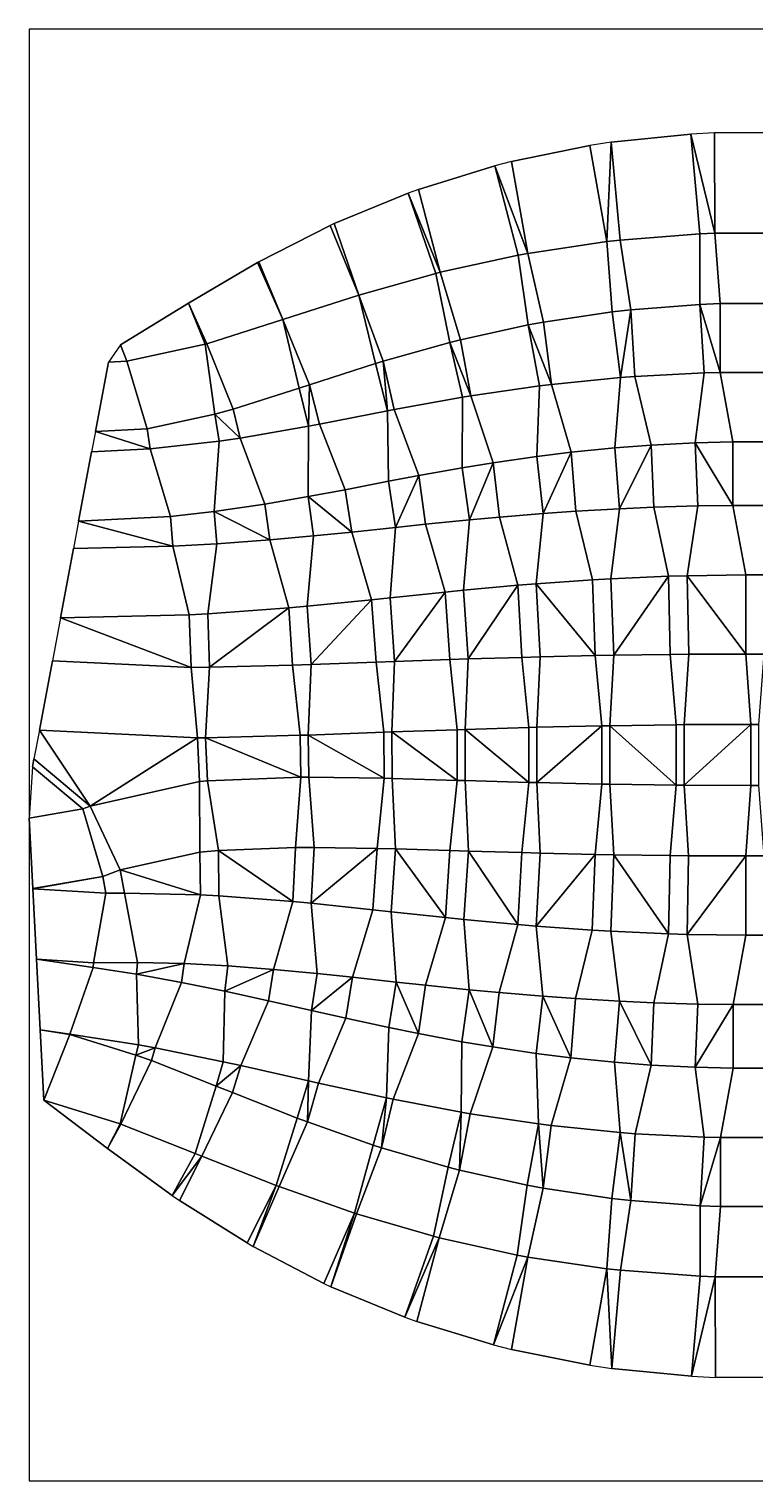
# Model space of a CAD drawing. Header units: metres. Extents: x -354 to 354, y -354 to 354.
# Drawn here: x -354 to 0, y -354 to 354 of the extents above; entities that cross this region are included whole.
import ezdxf

# ---------------------------------------------------------------- set-up
doc = ezdxf.new("R2010")
doc.units = ezdxf.units.M

msp = doc.modelspace()

# ---------------------------------------------------------------- linework, layer by layer
at = {"layer": 'ETM', "color": 5}
for points in [[(-26.950946, 254.452902), (-31.333945, 303.238485), (-70.145425, 299.229159), (-65.855546, 251.480054)], [(-70.145425, 299.229159), (-65.855546, 251.480054), (-26.950946, 254.452902), (-31.333945, 303.238485)], [(19.393894, 254.791394), (19.294463, 303.956017), (-19.723464, 303.852094), (-19.624135, 254.737497)], [(-19.723464, 303.852094), (-19.624135, 254.737497), (19.393894, 254.791394), (19.294463, 303.956017)], [(-72.28988, 250.752616), (-80.600297, 297.622214), (-118.824395, 289.790944), (-110.876278, 244.964668)], [(-118.824395, 289.790944), (-110.876278, 244.964668), (-72.28988, 250.752616), (-80.600297, 297.622214)], [(-115.592264, 244.093382), (-127.075647, 287.680554), (-164.365827, 276.197829), (-153.699532, 235.712056)], [(-164.365827, 276.197829), (-153.699532, 235.712056), (-115.592264, 244.093382), (-127.075647, 287.680554)], [(-155.850128, 235.173658), (-169.383432, 274.397259), (-205.466263, 259.55004), (-193.411423, 224.611472)], [(-205.466263, 259.55004), (-193.411423, 224.611472), (-155.850128, 235.173658), (-169.383432, 274.397259)], [(-193.411423, 224.611472), (-207.474253, 258.626129), (-242.224161, 240.881993), (-230.546283, 212.63597)], [(-242.224161, 240.881993), (-230.546283, 212.63597), (-193.411423, 224.611472), (-207.474253, 258.626129)], [(-65.855546, 251.480054), (-72.28988, 250.752616), (-69.737958, 216.405777), (-60.674863, 217.430411)], [(-69.737958, 216.405777), (-60.674863, 217.430411), (-65.855546, 251.480054), (-72.28988, 250.752616)], [(-26.897964, 220.011431), (-17.005368, 220.395689), (-19.624135, 254.737497), (-26.950946, 254.452902)], [(-19.624135, 254.737497), (-26.950946, 254.452902), (-26.897964, 220.011431), (-17.005368, 220.395689)], [(-110.876278, 244.964668), (-115.592264, 244.093382), (-110.725965, 209.997387), (-103.238594, 211.380691)], [(-110.725965, 209.997387), (-103.238594, 211.380691), (-110.876278, 244.964668), (-115.592264, 244.093382)], [(-230.546283, 212.63597), (-243.00573, 240.452224), (-276.603727, 220.613238), (-267.718127, 200.775753)], [(-276.603727, 220.613238), (-267.718127, 200.775753), (-230.546283, 212.63597), (-243.00573, 240.452224)], [(-153.699532, 235.712056), (-155.850128, 235.173658), (-149.028161, 201.414533), (-143.810621, 202.720737)], [(-149.028161, 201.414533), (-143.810621, 202.720737), (-153.699532, 235.712056), (-155.850128, 235.173658)], [(-268.556064, 200.551505), (-276.603727, 220.613238), (-309.89082, 200.256959), (-306.683037, 192.260391)], [(-309.89082, 200.256959), (-306.683037, 192.260391), (-268.556064, 200.551505), (-276.603727, 220.613238)], [(-193.411423, 224.611472), (-193.411423, 224.611472), (-185.317294, 191.134573), (-181.638807, 192.244464)], [(-185.317294, 191.134573), (-181.638807, 192.244464), (-193.411423, 224.611472), (-193.411423, 224.611472)], [(-60.674863, 217.430411), (-58.586476, 184.874389), (-24.75664, 186.630171), (-26.897964, 220.011431)], [(-24.75664, 186.630171), (-26.897964, 220.011431), (-60.674863, 217.430411), (-58.586476, 184.874389)], [(-17.005368, 220.395689), (-16.973176, 186.83411), (16.902228, 186.852303), (16.87001, 220.442482)], [(16.902228, 186.852303), (16.87001, 220.442482), (-17.005368, 220.395689), (-16.973176, 186.83411)], [(-103.238594, 211.380691), (-99.417553, 180.9235), (-65.713807, 184.329616), (-69.737958, 216.405777)], [(-65.713807, 184.329616), (-69.737958, 216.405777), (-103.238594, 211.380691), (-99.417553, 180.9235)], [(-230.546283, 212.63597), (-230.546283, 212.63597), (-222.556071, 179.134116), (-217.557709, 180.737464)], [(-222.556071, 179.134116), (-217.557709, 180.737464), (-230.546283, 212.63597), (-230.546283, 212.63597)], [(-143.810621, 202.720737), (-138.815972, 175.330742), (-105.292376, 180.20031), (-110.725965, 209.997387)], [(-105.292376, 180.20031), (-110.725965, 209.997387), (-143.810621, 202.720737), (-138.815972, 175.330742)], [(-267.718127, 200.775753), (-268.556064, 200.551505), (-263.770467, 166.444092), (-254.828593, 168.8371)], [(-263.770467, 166.444092), (-254.828593, 168.8371), (-267.718127, 200.775753), (-268.556064, 200.551505)], [(-181.638807, 192.244464), (-176.224122, 168.683583), (-142.881952, 174.670575), (-149.028161, 201.414533)], [(-142.881952, 174.670575), (-149.028161, 201.414533), (-181.638807, 192.244464), (-176.224122, 168.683583)], [(-306.683037, 192.260391), (-315.728346, 191.793093), (-322.084799, 157.943231), (-296.872234, 159.245761)], [(-322.084799, 157.943231), (-296.872234, 159.245761), (-306.683037, 192.260391), (-315.728346, 191.793093)], [(-217.557709, 180.737464), (-212.624233, 161.604124), (-179.376103, 168.093049), (-185.317294, 191.134573)], [(-179.376103, 168.093049), (-185.317294, 191.134573), (-217.557709, 180.737464), (-212.624233, 161.604124)], [(-58.586476, 184.874389), (-65.713807, 184.329616), (-68.483765, 149.999675), (-50.631201, 151.364225)], [(-68.483765, 149.999675), (-50.631201, 151.364225), (-58.586476, 184.874389), (-65.713807, 184.329616)], [(-29.200135, 152.476505), (-10.747247, 152.96), (-16.973176, 186.83411), (-24.75664, 186.630171)], [(-16.973176, 186.83411), (-24.75664, 186.630171), (-29.200135, 152.476505), (-10.747247, 152.96)], [(-254.828593, 168.8371), (-251.327383, 154.677044), (-217.974924, 160.606436), (-222.556071, 179.134116)], [(-217.974924, 160.606436), (-222.556071, 179.134116), (-254.828593, 168.8371), (-251.327383, 154.677044)], [(-99.417553, 180.9235), (-105.292376, 180.20031), (-106.565783, 145.78235), (-89.834956, 147.841914)], [(-106.565783, 145.78235), (-89.834956, 147.841914), (-99.417553, 180.9235), (-105.292376, 180.20031)], [(-138.815972, 175.330742), (-142.881952, 174.670575), (-143.004621, 140.229286), (-127.802848, 142.697499)], [(-143.004621, 140.229286), (-127.802848, 142.697499), (-138.815972, 175.330742), (-142.881952, 174.670575)], [(-296.872234, 159.245761), (-295.278848, 149.490589), (-261.607028, 153.198891), (-263.770467, 166.444092)], [(-261.607028, 153.198891), (-263.770467, 166.444092), (-296.872234, 159.245761), (-295.278848, 149.490589)], [(-176.224122, 168.683583), (-179.376103, 168.093049), (-178.979578, 133.653823), (-164.126752, 136.43655)], [(-178.979578, 133.653823), (-164.126752, 136.43655), (-176.224122, 168.683583), (-179.376103, 168.093049)], [(-212.624233, 161.604124), (-217.974924, 160.606436), (-218.157078, 126.165411), (-200.042137, 129.543115)], [(-218.157078, 126.165411), (-200.042137, 129.543115), (-212.624233, 161.604124), (-217.974924, 160.606436)], [(-295.278848, 149.490589), (-323.955846, 147.979392), (-330.312299, 114.129531), (-285.399895, 116.496289)], [(-330.312299, 114.129531), (-285.399895, 116.496289), (-295.278848, 149.490589), (-323.955846, 147.979392)], [(-251.327383, 154.677044), (-261.607028, 153.198891), (-264.068932, 118.845483), (-239.285727, 122.409164)], [(-264.068932, 118.845483), (-239.285727, 122.409164), (-251.327383, 154.677044), (-261.607028, 153.198891)], [(-89.834956, 147.841914), (-87.542843, 118.99825), (-66.118836, 120.239695), (-68.483765, 149.999675)], [(-66.118836, 120.239695), (-68.483765, 149.999675), (-89.834956, 147.841914), (-87.542843, 118.99825)], [(-50.631201, 151.364225), (-49.388353, 120.974432), (-27.938031, 121.615868), (-29.200135, 152.476505)], [(-27.938031, 121.615868), (-29.200135, 152.476505), (-50.631201, 151.364225), (-49.388353, 120.974432)], [(-10.747247, 152.96), (-10.736888, 121.874112), (10.723049, 121.87689), (10.712687, 152.971524)], [(10.723049, 121.87689), (10.712687, 152.971524), (-10.747247, 152.96), (-10.736888, 121.874112)], [(-127.802848, 142.697499), (-124.782589, 116.1266), (-103.394955, 117.88681), (-106.565783, 145.78235)], [(-103.394955, 117.88681), (-106.565783, 145.78235), (-127.802848, 142.697499), (-124.782589, 116.1266)], [(-164.126752, 136.43655), (-160.80925, 112.656958), (-139.455579, 114.790041), (-143.004621, 140.229286)], [(-139.455579, 114.790041), (-143.004621, 140.229286), (-164.126752, 136.43655), (-160.80925, 112.656958)], [(-200.042137, 129.543115), (-196.938477, 108.878193), (-175.597638, 111.136041), (-178.979578, 133.653823)], [(-175.597638, 111.136041), (-178.979578, 133.653823), (-200.042137, 129.543115), (-196.938477, 108.878193)], [(-239.285727, 122.409164), (-236.941389, 105.046583), (-215.573148, 107.02837), (-218.157078, 126.165411)], [(-215.573148, 107.02837), (-218.157078, 126.165411), (-239.285727, 122.409164), (-236.941389, 105.046583)], [(-49.388353, 120.974432), (-66.118836, 120.239695), (-70.356391, 86.059863), (-42.170802, 87.297663)], [(-70.356391, 86.059863), (-42.170802, 87.297663), (-49.388353, 120.974432), (-66.118836, 120.239695)], [(-33.130391, 87.568002), (-4.524764, 87.997464), (-10.736888, 121.874112), (-27.938031, 121.615868)], [(-10.736888, 121.874112), (-27.938031, 121.615868), (-33.130391, 87.568002), (-4.524764, 87.997464)], [(-285.399895, 116.496289), (-284.219449, 102.023535), (-262.789739, 103.162043), (-264.068932, 118.845483)], [(-262.789739, 103.162043), (-264.068932, 118.845483), (-285.399895, 116.496289), (-284.219449, 102.023535)], [(-124.782589, 116.1266), (-139.455579, 114.790041), (-142.265214, 80.463321), (-115.817035, 82.872478)], [(-142.265214, 80.463321), (-115.817035, 82.872478), (-124.782589, 116.1266), (-139.455579, 114.790041)], [(-87.542843, 118.99825), (-103.394955, 117.88681), (-106.803042, 83.614333), (-79.385711, 85.536647)], [(-106.803042, 83.614333), (-79.385711, 85.536647), (-87.542843, 118.99825), (-103.394955, 117.88681)], [(-196.938477, 108.878193), (-215.573148, 107.02837), (-218.625836, 72.722412), (-187.200872, 75.841899)], [(-218.625836, 72.722412), (-187.200872, 75.841899), (-196.938477, 108.878193), (-215.573148, 107.02837)], [(-160.80925, 112.656958), (-175.597638, 111.136041), (-178.206603, 76.793486), (-151.26489, 79.564315)], [(-178.206603, 76.793486), (-151.26489, 79.564315), (-160.80925, 112.656958), (-175.597638, 111.136041)], [(-284.219449, 102.023535), (-332.807759, 100.840519), (-339.164212, 66.990657), (-276.223169, 68.523129)], [(-339.164212, 66.990657), (-276.223169, 68.523129), (-284.219449, 102.023535), (-332.807759, 100.840519)], [(-236.941389, 105.046583), (-262.789739, 103.162043), (-267.191445, 69.002962), (-227.631655, 71.88717)], [(-267.191445, 69.002962), (-227.631655, 71.88717), (-236.941389, 105.046583), (-262.789739, 103.162043)], [(-79.385711, 85.536647), (-77.96628, 48.532714), (-68.923412, 48.702727), (-70.356391, 86.059863)], [(-68.923412, 48.702727), (-70.356391, 86.059863), (-79.385711, 85.536647), (-77.96628, 48.532714)], [(-42.170802, 87.297663), (-41.414152, 49.094915), (-32.370126, 49.18276), (-33.130391, 87.568002)], [(-32.370126, 49.18276), (-33.130391, 87.568002), (-42.170802, 87.297663), (-41.414152, 49.094915)], [(-4.524764, 87.997464), (-4.52226, 49.318002), (4.522204, 49.318002), (4.5197, 87.998634)], [(4.522204, 49.318002), (4.5197, 87.998634), (-4.524764, 87.997464), (-4.52226, 49.318002)], [(-151.26489, 79.564315), (-149.075563, 46.596813), (-140.036038, 46.895766), (-142.265214, 80.463321)], [(-140.036038, 46.895766), (-142.265214, 80.463321), (-151.26489, 79.564315), (-149.075563, 46.596813)], [(-115.817035, 82.872478), (-113.899087, 47.677856), (-104.857858, 47.919929), (-106.803042, 83.614333)], [(-104.857858, 47.919929), (-106.803042, 83.614333), (-115.817035, 82.872478), (-113.899087, 47.677856)], [(-227.631655, 71.88717), (-225.83533, 43.852146), (-216.796558, 44.173099), (-218.625836, 72.722412)], [(-216.796558, 44.173099), (-218.625836, 72.722412), (-227.631655, 71.88717), (-225.83533, 43.852146)], [(-187.200872, 75.841899), (-185.026528, 45.322659), (-175.988199, 45.655804), (-178.206603, 76.793486)], [(-175.988199, 45.655804), (-178.206603, 76.793486), (-187.200872, 75.841899), (-185.026528, 45.322659)], [(-276.223169, 68.523129), (-275.350152, 42.708169), (-266.306646, 42.839609), (-267.191445, 69.002962)], [(-266.306646, 42.839609), (-267.191445, 69.002962), (-276.223169, 68.523129), (-275.350152, 42.708169)], [(-275.350152, 42.708169), (-343.110527, 45.975443), (-349.466979, 12.125583), (-272.279966, 8.403775)], [(-349.466979, 12.125583), (-272.279966, 8.403775), (-275.350152, 42.708169), (-343.110527, 45.975443)], [(-225.83533, 43.852146), (-266.306646, 42.839609), (-268.378573, 8.460478), (-222.046835, 9.619634)], [(-268.378573, 8.460478), (-222.046835, 9.619634), (-225.83533, 43.852146), (-266.306646, 42.839609)], [(-185.026528, 45.322659), (-216.796558, 44.173099), (-218.147485, 9.758094), (-181.19186, 11.095288)], [(-218.147485, 9.758094), (-181.19186, 11.095288), (-185.026528, 45.322659), (-216.796558, 44.173099)], [(-149.075563, 46.596813), (-175.988199, 45.655804), (-177.2927, 11.239008), (-145.370399, 12.355182)], [(-177.2927, 11.239008), (-145.370399, 12.355182), (-149.075563, 46.596813), (-175.988199, 45.655804)], [(-113.899087, 47.677856), (-140.036038, 46.895766), (-141.470722, 12.484151), (-110.40943, 13.413591)], [(-141.470722, 12.484151), (-110.40943, 13.413591), (-113.899087, 47.677856), (-140.036038, 46.895766)], [(-77.96628, 48.532714), (-104.857858, 47.919929), (-106.50902, 13.518022), (-74.749797, 14.241727)], [(-106.50902, 13.518022), (-74.749797, 14.241727), (-77.96628, 48.532714), (-104.857858, 47.919929)], [(-41.414152, 49.094915), (-68.923412, 48.702727), (-70.848679, 14.315071), (-38.509366, 14.776119)], [(-70.848679, 14.315071), (-38.509366, 14.776119), (-41.414152, 49.094915), (-68.923412, 48.702727)], [(-34.607748, 14.814016), (-1.95093, 14.972612), (-4.52226, 49.318002), (-32.370126, 49.18276)], [(-4.52226, 49.318002), (-32.370126, 49.18276), (-34.607748, 14.814016), (-1.95093, 14.972612)], [(-70.853958, -14.304363), (-70.848679, 14.315071), (-74.749797, 14.241727), (-74.755049, -14.229579)], [(-74.749797, 14.241727), (-74.755049, -14.229579), (-70.853958, -14.304363), (-70.848679, 14.315071)], [(-34.609665, -14.811921), (-34.607748, 14.814016), (-38.509366, 14.776119), (-38.511278, -14.77352)], [(-38.509366, 14.776119), (-38.511278, -14.77352), (-34.609665, -14.811921), (-34.607748, 14.814016)], [(1.950876, -14.97264), (1.950876, 14.972612), (-1.95093, 14.972612), (-1.95093, -14.97264)], [(-1.95093, 14.972612), (-1.95093, -14.97264), (1.950876, -14.97264), (1.950876, 14.972612)], [(-267.376599, -12.620216), (-268.378573, 8.460478), (-272.279966, 8.403775), (-271.265783, -12.933802)], [(-272.279966, 8.403775), (-271.265783, -12.933802), (-267.376599, -12.620216), (-268.378573, 8.460478)], [(-217.801411, -10.832252), (-218.147485, 9.758094), (-222.046835, 9.619634), (-221.703212, -10.824911)], [(-222.046835, 9.619634), (-221.703212, -10.824911), (-217.801411, -10.832252), (-218.147485, 9.758094)], [(-177.176347, -11.458835), (-177.2927, 11.239008), (-181.19186, 11.095288), (-181.076776, -11.355096)], [(-181.19186, 11.095288), (-181.076776, -11.355096), (-177.176347, -11.458835), (-177.2927, 11.239008)], [(-141.444183, -12.495346), (-141.470722, 12.484151), (-145.370399, 12.355182), (-145.344125, -12.374663)], [(-145.370399, 12.355182), (-145.344125, -12.374663), (-141.444183, -12.495346), (-141.470722, 12.484151)], [(-106.510826, -13.497966), (-106.50902, 13.518022), (-110.40943, 13.413591), (-110.411221, -13.393014)], [(-110.40943, 13.413591), (-110.411221, -13.393014), (-106.510826, -13.497966), (-106.50902, 13.518022)], [(-324.598762, -24.937366), (-352.102498, -1.90928), (-352.822607, -5.74406), (-328.247275, -26.320277)], [(-352.822607, -5.74406), (-328.247275, -26.320277), (-324.598762, -24.937366), (-352.102498, -1.90928)], [(-271.265783, -12.933802), (-324.598762, -24.937366), (-310.021369, -56.141812), (-271.068477, -47.37475)], [(-310.021369, -56.141812), (-271.068477, -47.37475), (-271.265783, -12.933802), (-324.598762, -24.937366)], [(-221.703212, -10.824911), (-267.376599, -12.620216), (-262.053272, -46.647853), (-224.339161, -45.165407)], [(-262.053272, -46.647853), (-224.339161, -45.165407), (-221.703212, -10.824911), (-267.376599, -12.620216)], [(-181.076776, -11.355096), (-217.801411, -10.832252), (-215.294708, -45.182425), (-184.560344, -45.619986)], [(-215.294708, -45.182425), (-184.560344, -45.619986), (-181.076776, -11.355096), (-217.801411, -10.832252)], [(-145.344125, -12.374663), (-177.176347, -11.458835), (-175.519073, -45.860453), (-148.976524, -46.624095)], [(-175.519073, -45.860453), (-148.976524, -46.624095), (-145.344125, -12.374663), (-177.176347, -11.458835)], [(-110.411221, -13.393014), (-141.444183, -12.495346), (-139.936382, -46.903839), (-113.905458, -47.656817)], [(-139.936382, -46.903839), (-113.905458, -47.656817), (-110.411221, -13.393014), (-141.444183, -12.495346)], [(-74.755049, -14.229579), (-106.510826, -13.497966), (-104.864263, -47.900099), (-77.984187, -48.519382)], [(-104.864263, -47.900099), (-77.984187, -48.519382), (-74.755049, -14.229579), (-106.510826, -13.497966)], [(-38.511278, -14.77352), (-70.853958, -14.304363), (-68.941379, -48.692732), (-41.420506, -49.091945)], [(-68.941379, -48.692732), (-41.420506, -49.091945), (-38.511278, -14.77352), (-70.853958, -14.304363)], [(-32.376491, -49.18096), (-4.52226, -49.318035), (-1.95093, -14.97264), (-34.609665, -14.811921)], [(-1.95093, -14.97264), (-34.609665, -14.811921), (-32.376491, -49.18096), (-4.52226, -49.318035)], [(-328.247275, -26.320277), (-354.495944, -30.825538), (-352.692469, -65.219802), (-318.478694, -59.347429)], [(-352.692469, -65.219802), (-318.478694, -59.347429), (-328.247275, -26.320277), (-354.495944, -30.825538)], [(-271.068477, -47.37475), (-270.781721, -68.361168), (-261.750021, -68.841475), (-262.053272, -46.647853)], [(-261.750021, -68.841475), (-262.053272, -46.647853), (-271.068477, -47.37475), (-270.781721, -68.361168)], [(-224.339161, -45.165407), (-225.643426, -71.55484), (-216.641373, -72.429748), (-215.294708, -45.182425)], [(-216.641373, -72.429748), (-215.294708, -45.182425), (-224.339161, -45.165407), (-225.643426, -71.55484)], [(-184.560344, -45.619986), (-186.613628, -75.55291), (-177.624209, -76.54928), (-175.519073, -45.860453)], [(-177.624209, -76.54928), (-175.519073, -45.860453), (-184.560344, -45.619986), (-186.613628, -75.55291)], [(-148.976524, -46.624095), (-151.178817, -79.385695), (-142.182567, -80.318389), (-139.936382, -46.903839)], [(-142.182567, -80.318389), (-139.936382, -46.903839), (-148.976524, -46.624095), (-151.178817, -79.385695)], [(-113.905458, -47.656817), (-115.86066, -82.794371), (-106.848289, -83.555666), (-104.864263, -47.900099)], [(-106.848289, -83.555666), (-104.864263, -47.900099), (-113.905458, -47.656817), (-115.86066, -82.794371)], [(-77.984187, -48.519382), (-79.42595, -85.519681), (-70.397072, -86.050517), (-68.941379, -48.692732)], [(-70.397072, -86.050517), (-68.941379, -48.692732), (-77.984187, -48.519382), (-79.42595, -85.519681)], [(-41.420506, -49.091945), (-42.18014, -87.301896), (-33.139734, -87.572409), (-32.376491, -49.18096)], [(-33.139734, -87.572409), (-32.376491, -49.18096), (-41.420506, -49.091945), (-42.18014, -87.301896)], [(-4.52226, -49.318035), (-4.519756, -87.998658), (4.524709, -87.997487), (4.522205, -49.318035)], [(4.524709, -87.997487), (4.522205, -49.318035), (-4.52226, -49.318035), (-4.519756, -87.998658)], [(-318.478694, -59.347429), (-316.953405, -67.538183), (-307.9091, -67.484632), (-310.021369, -56.141812)], [(-307.9091, -67.484632), (-310.021369, -56.141812), (-318.478694, -59.347429), (-316.953405, -67.538183)], [(-316.953405, -67.538183), (-352.686206, -65.339236), (-350.882731, -99.733489), (-322.96045, -101.451788)], [(-350.882731, -99.733489), (-322.96045, -101.451788), (-316.953405, -67.538183), (-352.686206, -65.339236)], [(-270.781721, -68.361168), (-307.9091, -67.484632), (-301.500895, -101.324727), (-278.779751, -101.861148)], [(-301.500895, -101.324727), (-278.779751, -101.861148), (-270.781721, -68.361168), (-307.9091, -67.484632)], [(-225.643426, -71.55484), (-261.750021, -68.841475), (-257.350101, -103.000776), (-235.099155, -104.672907)], [(-257.350101, -103.000776), (-235.099155, -104.672907), (-225.643426, -71.55484), (-261.750021, -68.841475)], [(-186.613628, -75.55291), (-216.641373, -72.429748), (-213.739854, -106.748814), (-196.515637, -108.540292)], [(-213.739854, -106.748814), (-196.515637, -108.540292), (-186.613628, -75.55291), (-216.641373, -72.429748)], [(-151.178817, -79.385695), (-177.624209, -76.54928), (-175.186309, -110.904393), (-160.847005, -112.442363)], [(-175.186309, -110.904393), (-160.847005, -112.442363), (-151.178817, -79.385695), (-177.624209, -76.54928)], [(-115.86066, -82.794371), (-142.182567, -80.318389), (-139.501473, -114.655379), (-124.897915, -116.029069)], [(-139.501473, -114.655379), (-124.897915, -116.029069), (-115.86066, -82.794371), (-142.182567, -80.318389)], [(-79.42595, -85.519681), (-106.848289, -83.555666), (-103.514131, -117.835406), (-87.611316, -118.974381)], [(-103.514131, -117.835406), (-87.611316, -118.974381), (-79.42595, -85.519681), (-106.848289, -83.555666)], [(-42.18014, -87.301896), (-70.397072, -86.050517), (-66.188363, -120.233904), (-49.398341, -120.978517)], [(-66.188363, -120.233904), (-49.398341, -120.978517), (-42.18014, -87.301896), (-70.397072, -86.050517)], [(-27.948033, -121.620366), (-10.72311, -121.876904), (-4.519756, -87.998658), (-33.139734, -87.572409)], [(-4.519756, -87.998658), (-33.139734, -87.572409), (-27.948033, -121.620366), (-10.72311, -121.876904)], [(-323.133911, -103.7491), (-350.881279, -99.761181), (-349.077805, -134.155434), (-334.550754, -136.243296)], [(-349.077805, -134.155434), (-334.550754, -136.243296), (-323.133911, -103.7491), (-350.881279, -99.761181)], [(-322.96045, -101.451788), (-323.133911, -103.7491), (-301.936736, -107.096996), (-301.500895, -101.324727)], [(-301.936736, -107.096996), (-301.500895, -101.324727), (-322.96045, -101.451788), (-323.133911, -103.7491)], [(-278.779751, -101.861148), (-279.96228, -111.080439), (-258.938733, -115.386148), (-257.350101, -103.000776)], [(-258.938733, -115.386148), (-257.350101, -103.000776), (-278.779751, -101.861148), (-279.96228, -111.080439)], [(-235.099155, -104.672907), (-237.56317, -119.988626), (-216.630554, -124.716702), (-213.739854, -106.748814)], [(-216.630554, -124.716702), (-213.739854, -106.748814), (-235.099155, -104.672907), (-237.56317, -119.988626)], [(-279.96228, -111.080439), (-301.936736, -107.096996), (-301.090127, -141.528093), (-292.840932, -143.023475)], [(-301.090127, -141.528093), (-292.840932, -143.023475), (-279.96228, -111.080439), (-301.936736, -107.096996)], [(-196.515637, -108.540292), (-199.782467, -128.456946), (-178.815542, -133.030488), (-175.186309, -110.904393)], [(-178.815542, -133.030488), (-175.186309, -110.904393), (-196.515637, -108.540292), (-199.782467, -128.456946)], [(-160.847005, -112.442363), (-164.297086, -135.991666), (-143.213794, -139.994667), (-139.501473, -114.655379)], [(-143.213794, -139.994667), (-139.501473, -114.655379), (-160.847005, -112.442363), (-164.297086, -135.991666)], [(-237.56317, -119.988626), (-258.938733, -115.386148), (-259.654383, -149.820214), (-251.082282, -151.665915)], [(-259.654383, -149.820214), (-251.082282, -151.665915), (-237.56317, -119.988626), (-258.938733, -115.386148)], [(-124.897915, -116.029069), (-127.996732, -142.573795), (-106.771882, -145.741568), (-103.514131, -117.835406)], [(-106.771882, -145.741568), (-103.514131, -117.835406), (-124.897915, -116.029069), (-127.996732, -142.573795)], [(-87.611316, -118.974381), (-89.930712, -147.855211), (-68.58132, -150.030701), (-66.188363, -120.233904)], [(-68.58132, -150.030701), (-66.188363, -120.233904), (-87.611316, -118.974381), (-89.930712, -147.855211)], [(-199.782467, -128.456946), (-216.630554, -124.716702), (-218.03927, -159.129381), (-213.067544, -160.233095)], [(-218.03927, -159.129381), (-213.067544, -160.233095), (-199.782467, -128.456946), (-216.630554, -124.716702)], [(-49.398341, -120.978517), (-50.633245, -151.404294), (-29.201476, -152.502918), (-27.948033, -121.620366)], [(-29.201476, -152.502918), (-27.948033, -121.620366), (-49.398341, -120.978517), (-50.633245, -151.404294)], [(-10.72311, -121.876904), (-10.712751, -152.971522), (10.747182, -152.96), (10.736827, -121.874129)], [(10.747182, -152.96), (10.736827, -121.874129), (-10.72311, -121.876904), (-10.712751, -152.971522)], [(-334.615077, -136.519068), (-349.077805, -134.155434), (-347.274329, -168.549696), (-347.274329, -168.549696)], [(-347.274329, -168.549696), (-347.274329, -168.549696), (-334.615077, -136.519068), (-349.077805, -134.155434)], [(-164.297086, -135.991666), (-178.815542, -133.030488), (-179.970378, -167.452624), (-176.715152, -168.116558)], [(-179.970378, -167.452624), (-176.715152, -168.116558), (-164.297086, -135.991666), (-178.815542, -133.030488)], [(-334.550754, -136.243296), (-334.615077, -136.519068), (-302.26928, -146.583461), (-301.090127, -141.528093)], [(-302.26928, -146.583461), (-301.090127, -141.528093), (-334.550754, -136.243296), (-334.615077, -136.519068)], [(-127.996732, -142.573795), (-143.213794, -139.994667), (-143.434293, -174.435462), (-139.137226, -175.163769)], [(-143.434293, -174.435462), (-139.137226, -175.163769), (-127.996732, -142.573795), (-143.213794, -139.994667)], [(-294.693782, -149.25372), (-302.26928, -146.583461), (-310.018084, -180.141974), (-309.700981, -180.253748)], [(-310.018084, -180.141974), (-309.700981, -180.253748), (-294.693782, -149.25372), (-302.26928, -146.583461)], [(-292.840932, -143.023475), (-294.693782, -149.25372), (-263.186403, -161.696699), (-259.654383, -149.820214)], [(-263.186403, -161.696699), (-259.654383, -149.820214), (-292.840932, -143.023475), (-294.693782, -149.25372)], [(-89.930712, -147.855211), (-106.771882, -145.741568), (-105.632908, -180.164235), (-99.540772, -180.928825)], [(-105.632908, -180.164235), (-99.540772, -180.928825), (-89.930712, -147.855211), (-106.771882, -145.741568)], [(-251.082282, -151.665915), (-255.144558, -164.866981), (-223.622119, -177.27181), (-218.03927, -159.129381)], [(-223.622119, -177.27181), (-218.03927, -159.129381), (-251.082282, -151.665915), (-255.144558, -164.866981)], [(-50.633245, -151.404294), (-68.58132, -150.030701), (-65.839869, -184.362923), (-58.567163, -184.919514)], [(-65.839869, -184.362923), (-58.567163, -184.919514), (-50.633245, -151.404294), (-68.58132, -150.030701)], [(-24.736218, -186.653739), (-16.902297, -186.852293), (-10.712751, -152.971522), (-29.201476, -152.502918)], [(-10.712751, -152.971522), (-29.201476, -152.502918), (-24.736218, -186.653739), (-16.902297, -186.852293)], [(-255.144558, -164.866981), (-263.186403, -161.696699), (-273.410438, -194.585709), (-270.114216, -195.885156)], [(-273.410438, -194.585709), (-270.114216, -195.885156), (-255.144558, -164.866981), (-263.186403, -161.696699)], [(-213.067544, -160.233095), (-218.456104, -179.198096), (-186.507542, -190.460128), (-179.970378, -167.452624)], [(-186.507542, -190.460128), (-179.970378, -167.452624), (-213.067544, -160.233095), (-218.456104, -179.198096)], [(-347.274329, -168.549696), (-347.274329, -168.549696), (-316.24836, -192.209746), (-310.018084, -180.141974)], [(-316.24836, -192.209746), (-310.018084, -180.141974), (-347.274329, -168.549696), (-347.274329, -168.549696)], [(-176.715152, -168.116558), (-182.405297, -191.781446), (-149.889715, -201.283081), (-143.434293, -174.435462)], [(-149.889715, -201.283081), (-143.434293, -174.435462), (-176.715152, -168.116558), (-182.405297, -191.781446)], [(-139.137226, -175.163769), (-144.258022, -202.731494), (-111.192928, -210.096516), (-105.632908, -180.164235)], [(-111.192928, -210.096516), (-105.632908, -180.164235), (-139.137226, -175.163769), (-144.258022, -202.731494)], [(-309.700981, -180.253748), (-316.24836, -192.209746), (-284.626968, -215.067921), (-273.410438, -194.585709)], [(-284.626968, -215.067921), (-273.410438, -194.585709), (-309.700981, -180.253748), (-316.24836, -192.209746)], [(-218.456104, -179.198096), (-223.622119, -177.27181), (-233.806321, -210.173175), (-232.299451, -210.735052)], [(-233.806321, -210.173175), (-232.299451, -210.735052), (-218.456104, -179.198096), (-223.622119, -177.27181)], [(-99.540772, -180.928825), (-103.382632, -211.547078), (-69.878035, -216.545666), (-65.839869, -184.362923)], [(-69.878035, -216.545666), (-65.839869, -184.362923), (-99.540772, -180.928825), (-103.382632, -211.547078)], [(-182.405297, -191.781446), (-186.507542, -190.460128), (-195.500746, -223.706783), (-194.506866, -224.026908)], [(-195.500746, -223.706783), (-194.506866, -224.026908), (-182.405297, -191.781446), (-186.507542, -190.460128)], [(-58.567163, -184.919514), (-60.613592, -217.578449), (-26.830787, -220.080944), (-24.736218, -186.653739)], [(-26.830787, -220.080944), (-24.736218, -186.653739), (-58.567163, -184.919514), (-60.613592, -217.578449)], [(-16.902297, -186.852293), (-16.870082, -220.442476), (17.005291, -220.395686), (16.973104, -186.834105)], [(17.005291, -220.395686), (16.973104, -186.834105), (-16.902297, -186.852293), (-16.870082, -220.442476)], [(-270.114216, -195.885156), (-281.050395, -217.484414), (-248.043498, -238.291997), (-233.806321, -210.173175)], [(-248.043498, -238.291997), (-233.806321, -210.173175), (-270.114216, -195.885156), (-281.050395, -217.484414)], [(-144.258022, -202.731494), (-149.889715, -201.283081), (-157.055062, -234.970996), (-154.235046, -235.696275)], [(-157.055062, -234.970996), (-154.235046, -235.696275), (-144.258022, -202.731494), (-149.889715, -201.283081)], [(-232.299451, -210.735052), (-245.037619, -240.021266), (-210.458355, -258.095696), (-195.500746, -223.706783)], [(-210.458355, -258.095696), (-195.500746, -223.706783), (-232.299451, -210.735052), (-245.037619, -240.021266)], [(-103.382632, -211.547078), (-111.192928, -210.096516), (-116.150308, -244.179387), (-110.993754, -245.137084)], [(-116.150308, -244.179387), (-110.993754, -245.137084), (-103.382632, -211.547078), (-111.192928, -210.096516)], [(-60.613592, -217.578449), (-69.878035, -216.545666), (-72.40279, -250.894514), (-65.715109, -251.640044)], [(-72.40279, -250.894514), (-65.715109, -251.640044), (-60.613592, -217.578449), (-69.878035, -216.545666)], [(-194.506866, -224.026908), (-207.038639, -259.691335), (-170.972838, -274.579877), (-157.055062, -234.970996)], [(-170.972838, -274.579877), (-157.055062, -234.970996), (-194.506866, -224.026908), (-207.038639, -259.691335)], [(-26.803704, -254.522445), (-19.39397, -254.791387), (-16.870082, -220.442476), (-26.830787, -220.080944)], [(-16.870082, -220.442476), (-26.830787, -220.080944), (-26.803704, -254.522445), (-19.39397, -254.791387)], [(-154.235046, -235.696275), (-165.040192, -276.703909), (-127.720173, -288.089278), (-116.150308, -244.179387)], [(-127.720173, -288.089278), (-116.150308, -244.179387), (-154.235046, -235.696275), (-165.040192, -276.703909)], [(-110.993754, -245.137084), (-118.88494, -290.316346), (-80.627206, -297.98161), (-72.40279, -250.894514)], [(-80.627206, -297.98161), (-72.40279, -250.894514), (-110.993754, -245.137084), (-118.88494, -290.316346)], [(-65.715109, -251.640044), (-69.843202, -299.587028), (-31.011748, -303.398056), (-26.803704, -254.522445)], [(-31.011748, -303.398056), (-26.803704, -254.522445), (-65.715109, -251.640044), (-69.843202, -299.587028)], [(-19.39397, -254.791387), (-19.294544, -303.956017), (19.723383, -303.852096), (19.624059, -254.737496)], [(19.723383, -303.852096), (19.624059, -254.737496), (-19.39397, -254.791387), (-19.294544, -303.956017)]]:
    msp.add_lwpolyline(points, close=True, dxfattribs=at)
at = {"layer": 'Paper', "color": 0}
msp.add_lwpolyline([(354.495944, -354.495944), (354.495944, 354.495944), (-354.495944, 354.495944), (-354.495944, -354.495944)], close=True, dxfattribs=at)
msp.add_lwpolyline([(19.294463, 303.956017), (-19.723464, 303.852094), (-31.333945, 303.238485), (-70.145425, 299.229159), (-80.600297, 297.622214), (-118.824395, 289.790944), (-127.075647, 287.680554), (-164.365827, 276.197829), (-169.383432, 274.397259), (-205.466263, 259.55004), (-207.474253, 258.626129), (-242.224161, 240.881993), (-243.00573, 240.452224), (-276.603727, 220.613238), (-276.603727, 220.613238), (-309.89082, 200.256959), (-315.728346, 191.793093), (-322.084799, 157.943231), (-323.955846, 147.979392), (-330.312299, 114.129531), (-332.807759, 100.840519), (-339.164212, 66.990657), (-343.110527, 45.975443), (-349.466979, 12.125583), (-352.102498, -1.90928), (-352.822607, -5.74406), (-354.495944, -30.825538), (-352.692469, -65.219802), (-352.686206, -65.339236), (-350.882731, -99.733489), (-350.881279, -99.761181), (-349.077805, -134.155434), (-349.077805, -134.155434), (-347.274329, -168.549696), (-347.274329, -168.549696), (-316.24836, -192.209746), (-316.24836, -192.209746), (-284.626968, -215.067921), (-281.050395, -217.484414), (-248.043498, -238.291997), (-245.037619, -240.021266), (-210.458355, -258.095696), (-207.038639, -259.691335), (-170.972838, -274.579877), (-165.040192, -276.703909), (-127.720173, -288.089278), (-118.88494, -290.316346), (-80.627206, -297.98161), (-69.843202, -299.587028), (-31.011748, -303.398056), (-19.294544, -303.956017), (19.723383, -303.852096)], dxfattribs=at)
at = {"layer": 'Polygon', "color": 0}
for points in [[(-31.333945, 303.238485), (-70.145425, 299.229159)], [(19.294463, 303.956017), (-19.723464, 303.852094)], [(-80.600297, 297.622214), (-118.824395, 289.790944)], [(-127.075647, 287.680554), (-164.365827, 276.197829)], [(-169.383432, 274.397259), (-205.466263, 259.55004)], [(-207.474253, 258.626129), (-242.224161, 240.881993)], [(-69.737958, 216.405777), (-72.28988, 250.752616), (-110.876278, 244.964668), (-103.238594, 211.380691)], [(-26.897964, 220.011431), (-26.950946, 254.452902), (-65.855546, 251.480054), (-60.674863, 217.430411)], [(16.87001, 220.442482), (19.393894, 254.791394), (-19.624135, 254.737497), (-17.005368, 220.395689)], [(-110.725965, 209.997387), (-115.592264, 244.093382), (-153.699532, 235.712056), (-143.810621, 202.720737)], [(-243.00573, 240.452224), (-276.603727, 220.613238)], [(-149.028161, 201.414533), (-155.850128, 235.173658), (-193.411423, 224.611472), (-181.638807, 192.244464)], [(-276.603727, 220.613238), (-309.89082, 200.256959)], [(-185.317294, 191.134573), (-193.411423, 224.611472), (-230.546283, 212.63597), (-217.557709, 180.737464)], [(-222.556071, 179.134116), (-230.546283, 212.63597), (-267.718127, 200.775753), (-254.828593, 168.8371)], [(-263.770467, 166.444092), (-268.556064, 200.551505), (-306.683037, 192.260391), (-296.872234, 159.245761)], [(-315.728346, 191.793093), (-322.084799, 157.943231)], [(-29.200135, 152.476505), (-24.75664, 186.630171), (-58.586476, 184.874389), (-50.631201, 151.364225)], [(10.712687, 152.971524), (16.902228, 186.852303), (-16.973176, 186.83411), (-10.747247, 152.96)], [(-106.565783, 145.78235), (-105.292376, 180.20031), (-138.815972, 175.330742), (-127.802848, 142.697499)], [(-68.483765, 149.999675), (-65.713807, 184.329616), (-99.417553, 180.9235), (-89.834956, 147.841914)], [(-143.004621, 140.229286), (-142.881952, 174.670575), (-176.224122, 168.683583), (-164.126752, 136.43655)], [(-178.979578, 133.653823), (-179.376103, 168.093049), (-212.624233, 161.604124), (-200.042137, 129.543115)], [(-218.157078, 126.165411), (-217.974924, 160.606436), (-251.327383, 154.677044), (-239.285727, 122.409164)], [(-264.068932, 118.845483), (-261.607028, 153.198891), (-295.278848, 149.490589), (-285.399895, 116.496289)], [(-323.955846, 147.979392), (-330.312299, 114.129531)], [(-33.130391, 87.568002), (-27.938031, 121.615868), (-49.388353, 120.974432), (-42.170802, 87.297663)], [(4.5197, 87.998634), (10.723049, 121.87689), (-10.736888, 121.874112), (-4.524764, 87.997464)], [(-142.265214, 80.463321), (-139.455579, 114.790041), (-160.80925, 112.656958), (-151.26489, 79.564315)], [(-106.803042, 83.614333), (-103.394955, 117.88681), (-124.782589, 116.1266), (-115.817035, 82.872478)], [(-70.356391, 86.059863), (-66.118836, 120.239695), (-87.542843, 118.99825), (-79.385711, 85.536647)], [(-218.625836, 72.722412), (-215.573148, 107.02837), (-236.941389, 105.046583), (-227.631655, 71.88717)], [(-178.206603, 76.793486), (-175.597638, 111.136041), (-196.938477, 108.878193), (-187.200872, 75.841899)], [(-332.807759, 100.840519), (-339.164212, 66.990657)], [(-267.191445, 69.002962), (-262.789739, 103.162043), (-284.219449, 102.023535), (-276.223169, 68.523129)], [(-343.110527, 45.975443), (-349.466979, 12.125583)], [(-268.378573, 8.460478), (-266.306646, 42.839609), (-275.350152, 42.708169), (-272.279966, 8.403775)], [(-218.147485, 9.758094), (-216.796558, 44.173099), (-225.83533, 43.852146), (-222.046835, 9.619634)], [(-177.2927, 11.239008), (-175.988199, 45.655804), (-185.026528, 45.322659), (-181.19186, 11.095288)], [(-141.470722, 12.484151), (-140.036038, 46.895766), (-149.075563, 46.596813), (-145.370399, 12.355182)], [(-106.50902, 13.518022), (-104.857858, 47.919929), (-113.899087, 47.677856), (-110.40943, 13.413591)], [(-70.848679, 14.315071), (-68.923412, 48.702727), (-77.96628, 48.532714), (-74.749797, 14.241727)], [(-34.607748, 14.814016), (-32.370126, 49.18276), (-41.414152, 49.094915), (-38.509366, 14.776119)], [(1.950876, 14.972612), (4.522204, 49.318002), (-4.52226, 49.318002), (-1.95093, 14.972612)], [(-352.102498, -1.90928), (-352.822607, -5.74406)], [(-262.053272, -46.647853), (-267.376599, -12.620216), (-271.265783, -12.933802), (-271.068477, -47.37475)], [(-215.294708, -45.182425), (-217.801411, -10.832252), (-221.703212, -10.824911), (-224.339161, -45.165407)], [(-175.519073, -45.860453), (-177.176347, -11.458835), (-181.076776, -11.355096), (-184.560344, -45.619986)], [(-139.936382, -46.903839), (-141.444183, -12.495346), (-145.344125, -12.374663), (-148.976524, -46.624095)], [(-104.864263, -47.900099), (-106.510826, -13.497966), (-110.411221, -13.393014), (-113.905458, -47.656817)], [(-68.941379, -48.692732), (-70.853958, -14.304363), (-74.755049, -14.229579), (-77.984187, -48.519382)], [(-32.376491, -49.18096), (-34.609665, -14.811921), (-38.511278, -14.77352), (-41.420506, -49.091945)], [(4.522205, -49.318035), (1.950876, -14.97264), (-1.95093, -14.97264), (-4.52226, -49.318035)], [(-310.021369, -56.141812), (-324.598762, -24.937366), (-328.247275, -26.320277), (-318.478694, -59.347429)], [(-354.495944, -30.825538), (-352.692469, -65.219802)], [(-352.686206, -65.339236), (-350.882731, -99.733489)], [(-301.500895, -101.324727), (-307.9091, -67.484632), (-316.953405, -67.538183), (-322.96045, -101.451788)], [(-257.350101, -103.000776), (-261.750021, -68.841475), (-270.781721, -68.361168), (-278.779751, -101.861148)], [(-213.739854, -106.748814), (-216.641373, -72.429748), (-225.643426, -71.55484), (-235.099155, -104.672907)], [(-175.186309, -110.904393), (-177.624209, -76.54928), (-186.613628, -75.55291), (-196.515637, -108.540292)], [(-139.501473, -114.655379), (-142.182567, -80.318389), (-151.178817, -79.385695), (-160.847005, -112.442363)], [(-103.514131, -117.835406), (-106.848289, -83.555666), (-115.86066, -82.794371), (-124.897915, -116.029069)], [(-66.188363, -120.233904), (-70.397072, -86.050517), (-79.42595, -85.519681), (-87.611316, -118.974381)], [(-27.948033, -121.620366), (-33.139734, -87.572409), (-42.18014, -87.301896), (-49.398341, -120.978517)], [(10.736827, -121.874129), (4.524709, -87.997487), (-4.519756, -87.998658), (-10.72311, -121.876904)], [(-350.881279, -99.761181), (-349.077805, -134.155434)], [(-301.090127, -141.528093), (-301.936736, -107.096996), (-323.133911, -103.7491), (-334.550754, -136.243296)], [(-259.654383, -149.820214), (-258.938733, -115.386148), (-279.96228, -111.080439), (-292.840932, -143.023475)], [(-218.03927, -159.129381), (-216.630554, -124.716702), (-237.56317, -119.988626), (-251.082282, -151.665915)], [(-349.077805, -134.155434), (-347.274329, -168.549696)], [(-179.970378, -167.452624), (-178.815542, -133.030488), (-199.782467, -128.456946), (-213.067544, -160.233095)], [(-310.018084, -180.141974), (-302.26928, -146.583461), (-334.615077, -136.519068), (-347.274329, -168.549696)], [(-143.434293, -174.435462), (-143.213794, -139.994667), (-164.297086, -135.991666), (-176.715152, -168.116558)], [(-105.632908, -180.164235), (-106.771882, -145.741568), (-127.996732, -142.573795), (-139.137226, -175.163769)], [(-65.839869, -184.362923), (-68.58132, -150.030701), (-89.930712, -147.855211), (-99.540772, -180.928825)], [(-273.410438, -194.585709), (-263.186403, -161.696699), (-294.693782, -149.25372), (-309.700981, -180.253748)], [(-24.736218, -186.653739), (-29.201476, -152.502918), (-50.633245, -151.404294), (-58.567163, -184.919514)], [(16.973104, -186.834105), (10.747182, -152.96), (-10.712751, -152.971522), (-16.902297, -186.852293)], [(-347.274329, -168.549696), (-316.24836, -192.209746)], [(-233.806321, -210.173175), (-223.622119, -177.27181), (-255.144558, -164.866981), (-270.114216, -195.885156)], [(-195.500746, -223.706783), (-186.507542, -190.460128), (-218.456104, -179.198096), (-232.299451, -210.735052)], [(-316.24836, -192.209746), (-284.626968, -215.067921)], [(-157.055062, -234.970996), (-149.889715, -201.283081), (-182.405297, -191.781446), (-194.506866, -224.026908)], [(-116.150308, -244.179387), (-111.192928, -210.096516), (-144.258022, -202.731494), (-154.235046, -235.696275)], [(-72.40279, -250.894514), (-69.878035, -216.545666), (-103.382632, -211.547078), (-110.993754, -245.137084)], [(-281.050395, -217.484414), (-248.043498, -238.291997)], [(-26.803704, -254.522445), (-26.830787, -220.080944), (-60.613592, -217.578449), (-65.715109, -251.640044)], [(19.624059, -254.737496), (17.005291, -220.395686), (-16.870082, -220.442476), (-19.39397, -254.791387)], [(-245.037619, -240.021266), (-210.458355, -258.095696)], [(-207.038639, -259.691335), (-170.972838, -274.579877)], [(-165.040192, -276.703909), (-127.720173, -288.089278)], [(-118.88494, -290.316346), (-80.627206, -297.98161)], [(-69.843202, -299.587028), (-31.011748, -303.398056)], [(-19.294544, -303.956017), (19.723383, -303.852096)]]:
    msp.add_lwpolyline(points, close=True, dxfattribs=at)
at = {"layer": 'VTM', "color": 0}
for points in [[(-72.28988, 250.752616), (-70.145425, 299.229159), (-80.600297, 297.622214)], [(-72.28988, 250.752616), (-65.855546, 251.480054), (-70.145425, 299.229159)], [(-19.624135, 254.737497), (-19.723464, 303.852094), (-31.333945, 303.238485)], [(-31.333945, 303.238485), (-26.950946, 254.452902), (-19.624135, 254.737497)], [(-110.876278, 244.964668), (-118.824395, 289.790944), (-127.075647, 287.680554)], [(-127.075647, 287.680554), (-115.592264, 244.093382), (-110.876278, 244.964668)], [(-153.699532, 235.712056), (-164.365827, 276.197829), (-169.383432, 274.397259)], [(-169.383432, 274.397259), (-155.850128, 235.173658), (-153.699532, 235.712056)], [(-193.411423, 224.611472), (-205.466263, 259.55004), (-207.474253, 258.626129)], [(-207.474253, 258.626129), (-193.411423, 224.611472), (-193.411423, 224.611472)], [(-242.224161, 240.881993), (-243.00573, 240.452224), (-230.546283, 212.63597)], [(-230.546283, 212.63597), (-230.546283, 212.63597), (-242.224161, 240.881993)], [(-268.556064, 200.551505), (-267.718127, 200.775753), (-276.603727, 220.613238)], [(-276.603727, 220.613238), (-276.603727, 220.613238), (-268.556064, 200.551505)], [(-16.973176, 186.83411), (-17.005368, 220.395689), (-26.897964, 220.011431)], [(-26.897964, 220.011431), (-24.75664, 186.630171), (-16.973176, 186.83411)], [(-60.674863, 217.430411), (-69.737958, 216.405777), (-65.713807, 184.329616)], [(-65.713807, 184.329616), (-58.586476, 184.874389), (-60.674863, 217.430411)], [(-99.417553, 180.9235), (-103.238594, 211.380691), (-110.725965, 209.997387)], [(-110.725965, 209.997387), (-105.292376, 180.20031), (-99.417553, 180.9235)], [(-309.89082, 200.256959), (-315.728346, 191.793093), (-306.683037, 192.260391)], [(-138.815972, 175.330742), (-143.810621, 202.720737), (-149.028161, 201.414533)], [(-149.028161, 201.414533), (-142.881952, 174.670575), (-138.815972, 175.330742)], [(-181.638807, 192.244464), (-185.317294, 191.134573), (-179.376103, 168.093049)], [(-179.376103, 168.093049), (-176.224122, 168.683583), (-181.638807, 192.244464)], [(-217.557709, 180.737464), (-222.556071, 179.134116), (-217.974924, 160.606436)], [(-217.974924, 160.606436), (-212.624233, 161.604124), (-217.557709, 180.737464)], [(-251.327383, 154.677044), (-254.828593, 168.8371), (-263.770467, 166.444092)], [(-263.770467, 166.444092), (-261.607028, 153.198891), (-251.327383, 154.677044)], [(-322.084799, 157.943231), (-323.955846, 147.979392), (-295.278848, 149.490589)], [(-295.278848, 149.490589), (-296.872234, 159.245761), (-322.084799, 157.943231)], [(-50.631201, 151.364225), (-68.483765, 149.999675), (-66.118836, 120.239695)], [(-66.118836, 120.239695), (-49.388353, 120.974432), (-50.631201, 151.364225)], [(-10.736888, 121.874112), (-10.747247, 152.96), (-29.200135, 152.476505)], [(-29.200135, 152.476505), (-27.938031, 121.615868), (-10.736888, 121.874112)], [(-127.802848, 142.697499), (-143.004621, 140.229286), (-139.455579, 114.790041)], [(-139.455579, 114.790041), (-124.782589, 116.1266), (-127.802848, 142.697499)], [(-89.834956, 147.841914), (-106.565783, 145.78235), (-103.394955, 117.88681)], [(-103.394955, 117.88681), (-87.542843, 118.99825), (-89.834956, 147.841914)], [(-164.126752, 136.43655), (-178.979578, 133.653823), (-175.597638, 111.136041)], [(-175.597638, 111.136041), (-160.80925, 112.656958), (-164.126752, 136.43655)], [(-196.938477, 108.878193), (-200.042137, 129.543115), (-218.157078, 126.165411)], [(-236.941389, 105.046583), (-239.285727, 122.409164), (-264.068932, 118.845483)], [(-218.157078, 126.165411), (-215.573148, 107.02837), (-196.938477, 108.878193)], [(-330.312299, 114.129531), (-332.807759, 100.840519), (-284.219449, 102.023535)], [(-284.219449, 102.023535), (-285.399895, 116.496289), (-330.312299, 114.129531)], [(-264.068932, 118.845483), (-262.789739, 103.162043), (-236.941389, 105.046583)], [(-77.96628, 48.532714), (-79.385711, 85.536647), (-106.803042, 83.614333)], [(-42.170802, 87.297663), (-70.356391, 86.059863), (-68.923412, 48.702727)], [(-68.923412, 48.702727), (-41.414152, 49.094915), (-42.170802, 87.297663)], [(-4.52226, 49.318002), (-4.524764, 87.997464), (-33.130391, 87.568002)], [(-33.130391, 87.568002), (-32.370126, 49.18276), (-4.52226, 49.318002)], [(-151.26489, 79.564315), (-178.206603, 76.793486), (-175.988199, 45.655804)], [(-175.988199, 45.655804), (-149.075563, 46.596813), (-151.26489, 79.564315)], [(-115.817035, 82.872478), (-142.265214, 80.463321), (-140.036038, 46.895766)], [(-140.036038, 46.895766), (-113.899087, 47.677856), (-115.817035, 82.872478)], [(-106.803042, 83.614333), (-104.857858, 47.919929), (-77.96628, 48.532714)], [(-227.631655, 71.88717), (-267.191445, 69.002962), (-266.306646, 42.839609)], [(-266.306646, 42.839609), (-225.83533, 43.852146), (-227.631655, 71.88717)], [(-187.200872, 75.841899), (-218.625836, 72.722412), (-216.796558, 44.173099)], [(-216.796558, 44.173099), (-185.026528, 45.322659), (-187.200872, 75.841899)], [(-339.164212, 66.990657), (-343.110527, 45.975443), (-275.350152, 42.708169)], [(-275.350152, 42.708169), (-276.223169, 68.523129), (-339.164212, 66.990657)], [(-106.510826, -13.497966), (-74.755049, -14.229579), (-74.749797, 14.241727)], [(-74.749797, 14.241727), (-106.50902, 13.518022), (-106.510826, -13.497966)], [(-70.848679, 14.315071), (-70.853958, -14.304363), (-38.511278, -14.77352)], [(-38.511278, -14.77352), (-38.509366, 14.776119), (-70.848679, 14.315071)], [(-1.95093, 14.972612), (-34.607748, 14.814016), (-34.609665, -14.811921)], [(-34.609665, -14.811921), (-1.95093, -14.97264), (-1.95093, 14.972612)], [(-349.466979, 12.125583), (-352.102498, -1.90928), (-324.598762, -24.937366)], [(-324.598762, -24.937366), (-272.279966, 8.403775), (-349.466979, 12.125583)], [(-324.598762, -24.937366), (-271.265783, -12.933802), (-272.279966, 8.403775)], [(-221.703212, -10.824911), (-222.046835, 9.619634), (-268.378573, 8.460478)], [(-268.378573, 8.460478), (-267.376599, -12.620216), (-221.703212, -10.824911)], [(-181.076776, -11.355096), (-181.19186, 11.095288), (-218.147485, 9.758094)], [(-218.147485, 9.758094), (-217.801411, -10.832252), (-181.076776, -11.355096)], [(-145.344125, -12.374663), (-145.370399, 12.355182), (-177.2927, 11.239008)], [(-177.2927, 11.239008), (-177.176347, -11.458835), (-145.344125, -12.374663)], [(-110.411221, -13.393014), (-110.40943, 13.413591), (-141.470722, 12.484151)], [(-141.470722, 12.484151), (-141.444183, -12.495346), (-110.411221, -13.393014)], [(-352.822607, -5.74406), (-354.495944, -30.825538), (-328.247275, -26.320277)], [(-270.781721, -68.361168), (-271.068477, -47.37475), (-310.021369, -56.141812)], [(-225.643426, -71.55484), (-224.339161, -45.165407), (-262.053272, -46.647853)], [(-262.053272, -46.647853), (-261.750021, -68.841475), (-225.643426, -71.55484)], [(-184.560344, -45.619986), (-215.294708, -45.182425), (-216.641373, -72.429748)], [(-216.641373, -72.429748), (-186.613628, -75.55291), (-184.560344, -45.619986)], [(-175.519073, -45.860453), (-177.624209, -76.54928), (-151.178817, -79.385695)], [(-151.178817, -79.385695), (-148.976524, -46.624095), (-175.519073, -45.860453)], [(-139.936382, -46.903839), (-142.182567, -80.318389), (-115.86066, -82.794371)], [(-115.86066, -82.794371), (-113.905458, -47.656817), (-139.936382, -46.903839)], [(-77.984187, -48.519382), (-104.864263, -47.900099), (-106.848289, -83.555666)], [(-106.848289, -83.555666), (-79.42595, -85.519681), (-77.984187, -48.519382)], [(-42.18014, -87.301896), (-68.941379, -48.692732), (-70.397072, -86.050517)], [(-42.18014, -87.301896), (-41.420506, -49.091945), (-68.941379, -48.692732)], [(-4.52226, -49.318035), (-32.376491, -49.18096), (-33.139734, -87.572409)], [(-33.139734, -87.572409), (-4.519756, -87.998658), (-4.52226, -49.318035)], [(-310.021369, -56.141812), (-307.9091, -67.484632), (-270.781721, -68.361168)], [(-318.478694, -59.347429), (-352.692469, -65.219802), (-352.686206, -65.339236)], [(-352.686206, -65.339236), (-316.953405, -67.538183), (-318.478694, -59.347429)], [(-322.96045, -101.451788), (-350.882731, -99.733489), (-350.881279, -99.761181)], [(-350.881279, -99.761181), (-323.133911, -103.7491), (-322.96045, -101.451788)], [(-278.779751, -101.861148), (-301.500895, -101.324727), (-301.936736, -107.096996)], [(-301.936736, -107.096996), (-279.96228, -111.080439), (-278.779751, -101.861148)], [(-235.099155, -104.672907), (-257.350101, -103.000776), (-258.938733, -115.386148)], [(-258.938733, -115.386148), (-237.56317, -119.988626), (-235.099155, -104.672907)], [(-196.515637, -108.540292), (-213.739854, -106.748814), (-216.630554, -124.716702)], [(-216.630554, -124.716702), (-199.782467, -128.456946), (-196.515637, -108.540292)], [(-175.186309, -110.904393), (-178.815542, -133.030488), (-164.297086, -135.991666)], [(-164.297086, -135.991666), (-160.847005, -112.442363), (-175.186309, -110.904393)], [(-139.501473, -114.655379), (-143.213794, -139.994667), (-127.996732, -142.573795)], [(-127.996732, -142.573795), (-124.897915, -116.029069), (-139.501473, -114.655379)], [(-103.514131, -117.835406), (-106.771882, -145.741568), (-89.930712, -147.855211)], [(-89.930712, -147.855211), (-87.611316, -118.974381), (-103.514131, -117.835406)], [(-66.188363, -120.233904), (-68.58132, -150.030701), (-50.633245, -151.404294)], [(-50.633245, -151.404294), (-49.398341, -120.978517), (-66.188363, -120.233904)], [(-10.72311, -121.876904), (-27.948033, -121.620366), (-29.201476, -152.502918)], [(-29.201476, -152.502918), (-10.712751, -152.971522), (-10.72311, -121.876904)], [(-334.550754, -136.243296), (-349.077805, -134.155434), (-349.077805, -134.155434)], [(-349.077805, -134.155434), (-334.615077, -136.519068), (-334.550754, -136.243296)], [(-302.26928, -146.583461), (-292.840932, -143.023475), (-301.090127, -141.528093)], [(-302.26928, -146.583461), (-294.693782, -149.25372), (-292.840932, -143.023475)], [(-251.082282, -151.665915), (-259.654383, -149.820214), (-263.186403, -161.696699)], [(-263.186403, -161.696699), (-255.144558, -164.866981), (-251.082282, -151.665915)], [(-218.03927, -159.129381), (-223.622119, -177.27181), (-218.456104, -179.198096)], [(-218.456104, -179.198096), (-213.067544, -160.233095), (-218.03927, -159.129381)], [(-347.274329, -168.549696), (-347.274329, -168.549696), (-347.274329, -168.549696)], [(-179.970378, -167.452624), (-186.507542, -190.460128), (-182.405297, -191.781446)], [(-182.405297, -191.781446), (-176.715152, -168.116558), (-179.970378, -167.452624)], [(-143.434293, -174.435462), (-149.889715, -201.283081), (-144.258022, -202.731494)], [(-144.258022, -202.731494), (-139.137226, -175.163769), (-143.434293, -174.435462)], [(-310.018084, -180.141974), (-316.24836, -192.209746), (-316.24836, -192.209746)], [(-316.24836, -192.209746), (-309.700981, -180.253748), (-310.018084, -180.141974)], [(-105.632908, -180.164235), (-111.192928, -210.096516), (-103.382632, -211.547078)], [(-103.382632, -211.547078), (-99.540772, -180.928825), (-105.632908, -180.164235)], [(-65.839869, -184.362923), (-69.878035, -216.545666), (-60.613592, -217.578449)], [(-60.613592, -217.578449), (-58.567163, -184.919514), (-65.839869, -184.362923)], [(-16.902297, -186.852293), (-24.736218, -186.653739), (-26.830787, -220.080944)], [(-26.830787, -220.080944), (-16.870082, -220.442476), (-16.902297, -186.852293)], [(-270.114216, -195.885156), (-273.410438, -194.585709), (-284.626968, -215.067921)], [(-284.626968, -215.067921), (-281.050395, -217.484414), (-270.114216, -195.885156)], [(-233.806321, -210.173175), (-248.043498, -238.291997), (-245.037619, -240.021266)], [(-245.037619, -240.021266), (-232.299451, -210.735052), (-233.806321, -210.173175)], [(-195.500746, -223.706783), (-210.458355, -258.095696), (-207.038639, -259.691335)], [(-207.038639, -259.691335), (-194.506866, -224.026908), (-195.500746, -223.706783)], [(-154.235046, -235.696275), (-157.055062, -234.970996), (-170.972838, -274.579877)], [(-170.972838, -274.579877), (-165.040192, -276.703909), (-154.235046, -235.696275)], [(-110.993754, -245.137084), (-116.150308, -244.179387), (-127.720173, -288.089278)], [(-127.720173, -288.089278), (-118.88494, -290.316346), (-110.993754, -245.137084)], [(-72.40279, -250.894514), (-80.627206, -297.98161), (-69.843202, -299.587028)], [(-69.843202, -299.587028), (-65.715109, -251.640044), (-72.40279, -250.894514)], [(-19.39397, -254.791387), (-26.803704, -254.522445), (-31.011748, -303.398056)], [(-31.011748, -303.398056), (-19.294544, -303.956017), (-19.39397, -254.791387)]]:
    msp.add_lwpolyline(points, close=True, dxfattribs=at)

doc.saveas('drawing.dxf')
